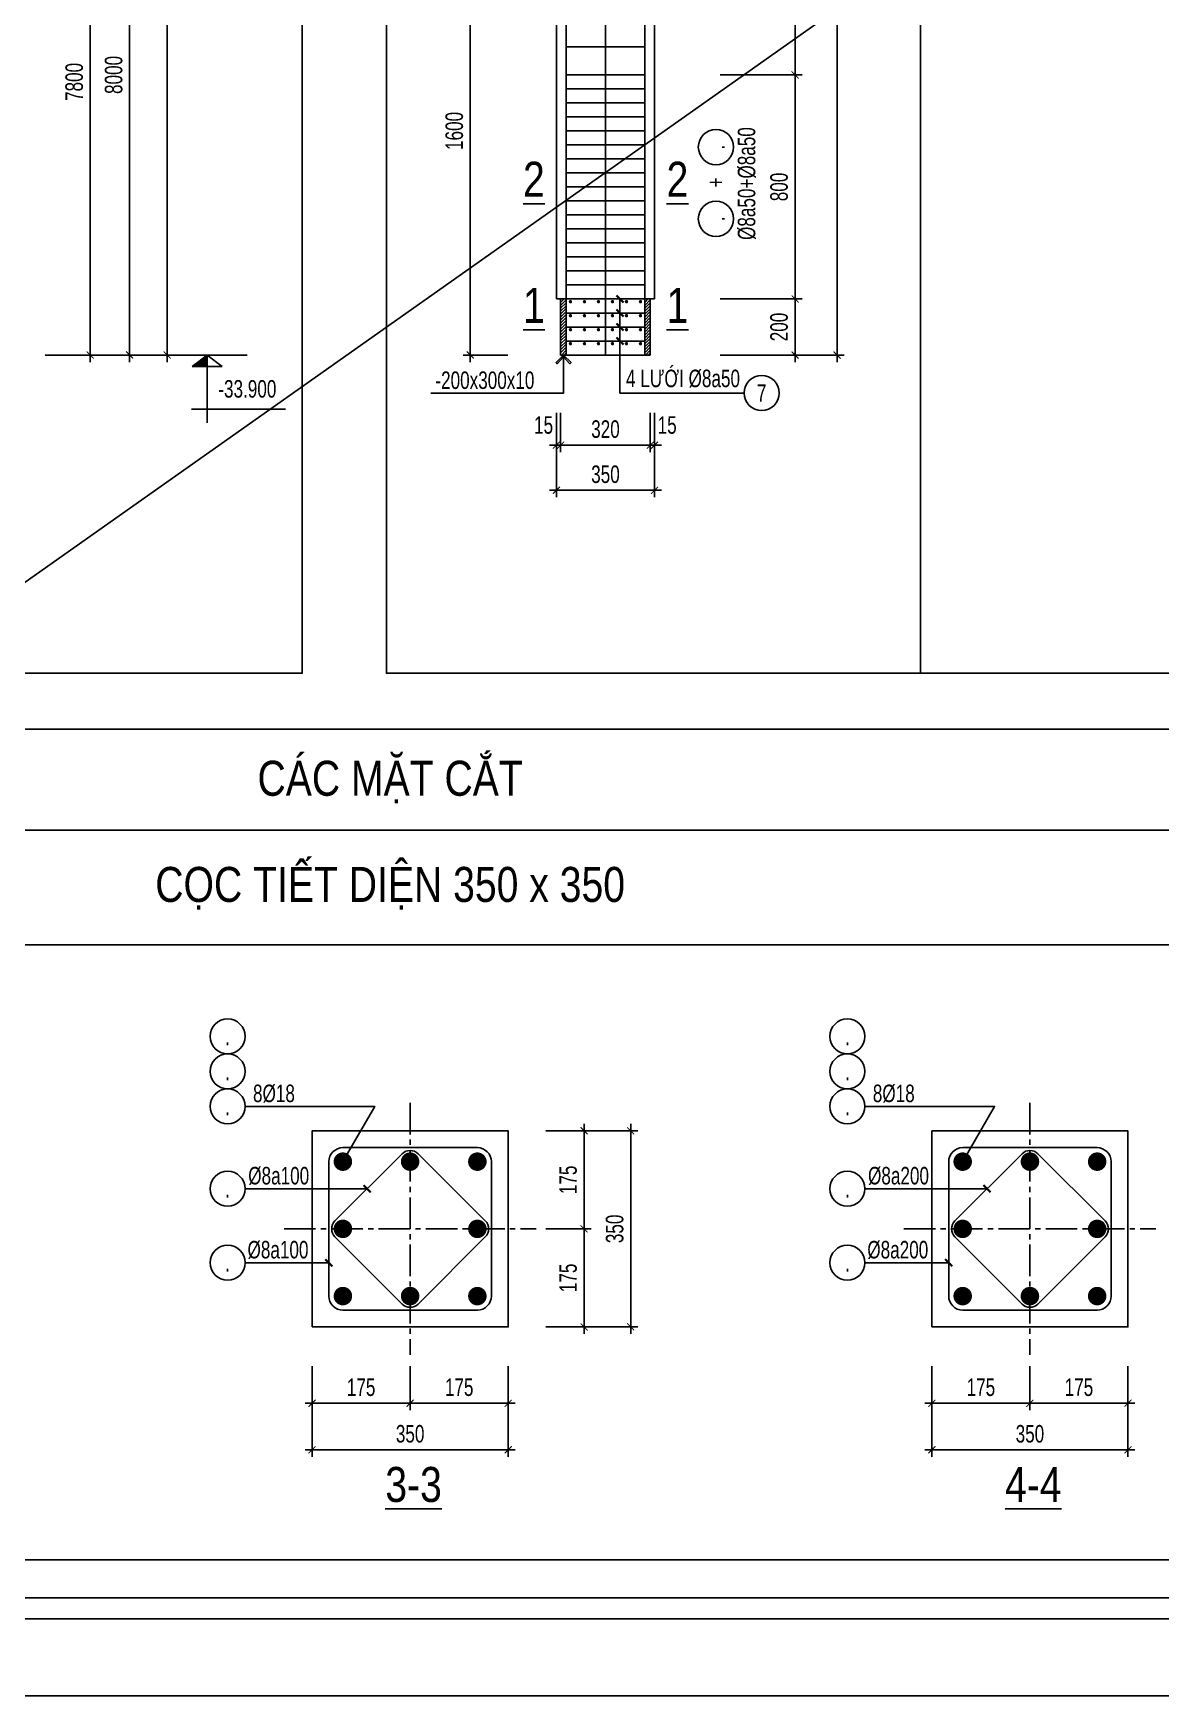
# Model space of a CAD drawing. Extents: x -24357 to 91799, y -17201 to -2351.
# Drawn here: x 53432 to 57457, y -17201 to -11265 of the extents above; entities that cross this region are included whole.
import ezdxf
from ezdxf.enums import TextEntityAlignment as Align

# ---------------------------------------------------------------- set-up
doc = ezdxf.new("R2010")
doc.units = 0
doc.header["$LTSCALE"] = 500
doc.header["$MEASUREMENT"] = 0
doc.header["$PDMODE"] = 3
doc.linetypes.add('CENTER2', pattern=[1.125, 0.75, -0.125, 0.125, -0.125])
doc.layers.get('0').update_dxf_attribs({"linetype": 'CONTINUOUS'})
doc.layers.get('DEFPOINTS').update_dxf_attribs({"linetype": 'CONTINUOUS'})
for name, color, linetype in [('CDC-KHUNGTEN', 7, 'CONTINUOUS'), ('CDC.01.AXIS', 160, 'CENTER2'), ('CDC.02.DIM', 1, 'CONTINUOUS'), ('CDC.03.BORDER', 3, 'CONTINUOUS'), ('CDC.05.STEEL', 4, 'CONTINUOUS'), ('CDC.06.TEXT', 2, 'CONTINUOUS'), ('CDC.10.HATCH', 251, 'CONTINUOUS'), ('CDC.11.NOTE', 8, 'CONTINUOUS')]:
    doc.layers.add(name, color=color, linetype=linetype)
doc.layers.add('KCS_Plotter', color=11, linetype='CONTINUOUS', plot=False)
doc.styles.add('ARIAL', font='arial.ttf', dxfattribs={"width": 0.7})
doc.dimstyles.new('DIM100-25', dxfattribs={"dimscale": 25, "dimtxt": 2.5, "dimasz": 1, "dimexe": 1, "dimexo": 0, "dimgap": 1, "dimtad": 1, "dimdec": 0, "dimlfac": 4, "dimzin": 0, "dimdsep": 46, "dimtxsty": 'ARIAL', "dimblk": 'ARCHTICK', "dimcen": 0, "dimdle": 1, "dimclrd": 1, "dimclre": 1, "dimclrt": 2, "dimadec": 0, "dimazin": 0, "dimtfac": 1, "dimtdec": 0, "dimtix": 1, "dimtmove": 2, "dimatfit": 3, "dimldrblk": 'ARCHTICK', "dimfxl": 1, "dimtolj": 1, "dimtzin": 0, "dimarcsym": 0})
doc.dimstyles.new('DIM25', dxfattribs={"dimscale": 25, "dimtxt": 2.5, "dimasz": 1, "dimexe": 1, "dimexo": 0, "dimgap": 1, "dimtad": 1, "dimdec": 0, "dimzin": 0, "dimdsep": 46, "dimtxsty": 'ARIAL', "dimblk": 'ARCHTICK', "dimcen": 0, "dimdle": 1, "dimclrd": 1, "dimclre": 1, "dimclrt": 2, "dimadec": 0, "dimazin": 0, "dimtfac": 1, "dimtdec": 0, "dimtix": 1, "dimtmove": 2, "dimatfit": 3, "dimldrblk": 'ARCHTICK', "dimfxl": 1, "dimtolj": 1, "dimtzin": 0, "dimarcsym": 0})
doc.dimstyles.new('DIM25X0.5', dxfattribs={"dimscale": 25, "dimtxt": 2.5, "dimasz": 1, "dimexe": 1, "dimexo": 0, "dimgap": 1, "dimtad": 1, "dimdec": 0, "dimlfac": 0.5, "dimzin": 0, "dimdsep": 46, "dimtxsty": 'ARIAL', "dimblk": 'ARCHTICK', "dimcen": 0, "dimdle": 1, "dimclrd": 1, "dimclre": 1, "dimclrt": 2, "dimadec": 0, "dimazin": 0, "dimtfac": 1, "dimtdec": 0, "dimtix": 1, "dimtmove": 2, "dimatfit": 3, "dimldrblk": 'ARCHTICK', "dimfxl": 1, "dimtolj": 1, "dimtzin": 0, "dimarcsym": 0})

# ---------------------------------------------------------------- blocks, each defined once
blk = doc.blocks.new('_ArchTick')
at = {"color": 0, "linetype": 'ByBlock', "const_width": 0.15}
blk.add_lwpolyline([(-0.5, -0.5), (0.5, 0.5)], dxfattribs=at)
blk = doc.blocks.new('*D202')
at = {"layer": 'CDC.02.DIM', "color": 1, "lineweight": -2, "transparency": 16777216}
for p, q in [((53474.7, -4864.2), (53935.4, -4864.2)), ((53910.4, -4839.2), (53910.4, -12439.2)), ((53474.7, -12414.2), (53935.4, -12414.2))]:
    blk.add_line(p, q, dxfattribs=at)
at = {"layer": 'DEFPOINTS', "color": 0, "transparency": 16777216}
for p in [(53474.7, -4864.2), (53474.7, -12414.2), (53910.4, -12414.2)]:
    blk.add_point(p, dxfattribs=at)
at = {"layer": 'CDC.02.DIM', "color": 1, "lineweight": -2, "transparency": 16777216, "xscale": 25, "yscale": 25, "zscale": 25}
for p, rotation in [((53910.4, -4864.2), 90), ((53910.4, -12414.2), 270)]:
    blk.add_blockref('_ArchTick', p, dxfattribs=dict(at, rotation=rotation))
at = {"layer": 'CDC.02.DIM', "color": 2, "transparency": 16777216, "insert": (53853.5, -8639.2), "char_height": 62.5, "attachment_point": 5, "rotation": 90, "style": 'ARIAL'}
blk.add_mtext('\\A1;30200', dxfattribs=at)
blk = doc.blocks.new('*D212')
at = {"layer": 'CDC.02.DIM', "color": 1, "lineweight": -2, "transparency": 16777216}
for p, q in [((53635.4, -10439.2), (53635.4, -12439.2)), ((53474.7, -10464.2), (53660.4, -10464.2)), ((53474.7, -12414.2), (53660.4, -12414.2))]:
    blk.add_line(p, q, dxfattribs=at)
at = {"layer": 'DEFPOINTS', "color": 0, "transparency": 16777216}
for p in [(53474.7, -10464.2), (53474.7, -12414.2), (53635.4, -12414.2)]:
    blk.add_point(p, dxfattribs=at)
at = {"layer": 'CDC.02.DIM', "color": 1, "lineweight": -2, "transparency": 16777216, "xscale": 25, "yscale": 25, "zscale": 25}
for p, rotation in [((53635.4, -10464.2), 90), ((53635.4, -12414.2), 270)]:
    blk.add_blockref('_ArchTick', p, dxfattribs=dict(at, rotation=rotation))
at = {"layer": 'CDC.02.DIM', "color": 2, "transparency": 16777216, "insert": (53578.5, -11439.2), "char_height": 62.5, "attachment_point": 5, "rotation": 90, "style": 'ARIAL'}
blk.add_mtext('\\A1;7800', dxfattribs=at)
blk = doc.blocks.new('*D214')
at = {"layer": 'CDC.02.DIM', "color": 1, "lineweight": -2, "transparency": 16777216}
for p, q in [((53474.7, -10414.2), (53801.2, -10414.2)), ((53776.2, -10389.2), (53776.2, -12439.2)), ((53474.7, -12414.2), (53801.2, -12414.2))]:
    blk.add_line(p, q, dxfattribs=at)
at = {"layer": 'DEFPOINTS', "color": 0, "transparency": 16777216}
for p in [(53474.7, -10414.2), (53474.7, -12414.2), (53776.2, -12414.2)]:
    blk.add_point(p, dxfattribs=at)
at = {"layer": 'CDC.02.DIM', "color": 1, "lineweight": -2, "transparency": 16777216, "xscale": 25, "yscale": 25, "zscale": 25}
for p, rotation in [((53776.2, -10414.2), 90), ((53776.2, -12414.2), 270)]:
    blk.add_blockref('_ArchTick', p, dxfattribs=dict(at, rotation=rotation))
at = {"layer": 'CDC.02.DIM', "color": 2, "transparency": 16777216, "insert": (53719.3, -11414.2), "char_height": 62.5, "attachment_point": 5, "rotation": 90, "style": 'ARIAL'}
blk.add_mtext('\\A1;8000', dxfattribs=at)
blk = doc.blocks.new('*D247')
at = {"layer": 'CDC.02.DIM', "color": 1, "lineweight": -2, "transparency": 16777216}
for p, q in [((56151.4, -12239.2), (56151.4, -11389.2)), ((55884.2, -11414.2), (56176.4, -11414.2)), ((55884.2, -12214.2), (56176.4, -12214.2))]:
    blk.add_line(p, q, dxfattribs=at)
at = {"layer": 'DEFPOINTS', "color": 0, "transparency": 16777216}
for p in [(55884.2, -11414.2), (56151.4, -11414.2), (55884.2, -12214.2)]:
    blk.add_point(p, dxfattribs=at)
at = {"layer": 'CDC.02.DIM', "color": 1, "lineweight": -2, "transparency": 16777216, "xscale": 25, "yscale": 25, "zscale": 25}
for p, rotation in [((56151.4, -11414.2), 90), ((56151.4, -12214.2), 270)]:
    blk.add_blockref('_ArchTick', p, dxfattribs=dict(at, rotation=rotation))
at = {"layer": 'CDC.02.DIM', "color": 2, "transparency": 16777216, "insert": (56094.5, -11814.2), "char_height": 62.5, "attachment_point": 5, "rotation": 90, "style": 'ARIAL'}
blk.add_mtext('\\A1;800', dxfattribs=at)
blk = doc.blocks.new('*D248')
at = {"layer": 'CDC.02.DIM', "color": 1, "lineweight": -2, "transparency": 16777216}
for p, q in [((55884.2, -10414.2), (56176.4, -10414.2)), ((56151.4, -11439.2), (56151.4, -10389.2)), ((55884.2, -11414.2), (56176.4, -11414.2))]:
    blk.add_line(p, q, dxfattribs=at)
at = {"layer": 'DEFPOINTS', "color": 0, "transparency": 16777216}
for p in [(55884.2, -10414.2), (56151.4, -10414.2), (55884.2, -11414.2)]:
    blk.add_point(p, dxfattribs=at)
at = {"layer": 'CDC.02.DIM', "color": 1, "lineweight": -2, "transparency": 16777216, "xscale": 25, "yscale": 25, "zscale": 25}
for p, rotation in [((56151.4, -10414.2), 90), ((56151.4, -11414.2), 270)]:
    blk.add_blockref('_ArchTick', p, dxfattribs=dict(at, rotation=rotation))
at = {"layer": 'CDC.02.DIM', "color": 2, "transparency": 16777216, "insert": (56094.5, -10914.2), "char_height": 62.5, "attachment_point": 5, "rotation": 90, "style": 'ARIAL'}
blk.add_mtext('\\A1;1000', dxfattribs=at)
blk = doc.blocks.new('*D249')
at = {"layer": 'CDC.02.DIM', "color": 1, "lineweight": -2, "transparency": 16777216}
for p, q in [((55884.2, -12214.2), (56176.4, -12214.2)), ((56151.4, -12189.2), (56151.4, -12439.2)), ((55884.2, -12414.2), (56176.4, -12414.2))]:
    blk.add_line(p, q, dxfattribs=at)
at = {"layer": 'DEFPOINTS', "color": 0, "transparency": 16777216}
for p in [(55884.2, -12214.2), (55884.2, -12414.2), (56151.4, -12414.2)]:
    blk.add_point(p, dxfattribs=at)
at = {"layer": 'CDC.02.DIM', "color": 1, "lineweight": -2, "transparency": 16777216, "xscale": 25, "yscale": 25, "zscale": 25}
for p, rotation in [((56151.4, -12214.2), 90), ((56151.4, -12414.2), 270)]:
    blk.add_blockref('_ArchTick', p, dxfattribs=dict(at, rotation=rotation))
at = {"layer": 'CDC.02.DIM', "color": 2, "transparency": 16777216, "insert": (56094.5, -12314.2), "char_height": 62.5, "attachment_point": 5, "rotation": 90, "style": 'ARIAL'}
blk.add_mtext('\\A1;200', dxfattribs=at)
blk = doc.blocks.new('*D251')
at = {"layer": 'CDC.02.DIM', "color": 1, "lineweight": -2, "transparency": 16777216}
for p, q in [((56301.3, -4389.2), (56301.3, -12439.2)), ((55884.2, -4414.2), (56326.3, -4414.2)), ((55884.2, -12414.2), (56326.3, -12414.2))]:
    blk.add_line(p, q, dxfattribs=at)
at = {"layer": 'DEFPOINTS', "color": 0, "transparency": 16777216}
for p in [(55884.2, -4414.2), (55884.2, -12414.2), (56301.3, -12414.2)]:
    blk.add_point(p, dxfattribs=at)
at = {"layer": 'CDC.02.DIM', "color": 1, "lineweight": -2, "transparency": 16777216, "xscale": 25, "yscale": 25, "zscale": 25}
for p, rotation in [((56301.3, -4414.2), 90), ((56301.3, -12414.2), 270)]:
    blk.add_blockref('_ArchTick', p, dxfattribs=dict(at, rotation=rotation))
at = {"layer": 'CDC.02.DIM', "color": 2, "transparency": 16777216, "insert": (56244.4, -8414.2), "char_height": 62.5, "attachment_point": 5, "rotation": 90, "style": 'ARIAL'}
blk.add_mtext('\\A1;8000', dxfattribs=at)
blk = doc.blocks.new('*D224')
at = {"layer": 'CDC.02.DIM', "color": 1, "lineweight": -2, "transparency": 16777216}
for p, q in [((55299.6, -12620.3), (55299.6, -12761.1)), ((55314.6, -12620.3), (55314.6, -12761.1)), ((55299.6, -12736.1), (55274.6, -12736.1)), ((55299.6, -12736.1), (55314.6, -12736.1)), ((55314.6, -12736.1), (55339.6, -12736.1))]:
    blk.add_line(p, q, dxfattribs=at)
at = {"layer": 'DEFPOINTS', "color": 0, "transparency": 16777216}
for p in [(55299.6, -12620.3), (55314.6, -12620.3), (55314.6, -12736.1)]:
    blk.add_point(p, dxfattribs=at)
at = {"layer": 'CDC.02.DIM', "color": 1, "lineweight": -2, "transparency": 16777216, "xscale": 25, "yscale": 25, "zscale": 25}
blk.add_blockref('_ArchTick', (55299.6, -12736.1), dxfattribs=at)
at = {"layer": 'CDC.02.DIM', "color": 1, "lineweight": -2, "transparency": 16777216, "xscale": 25, "yscale": 25, "zscale": 25, "rotation": 180}
blk.add_blockref('_ArchTick', (55314.6, -12736.1), dxfattribs=at)
at = {"layer": 'CDC.02.DIM', "color": 2, "transparency": 16777216, "insert": (55253.8, -12664.6), "char_height": 62.5, "attachment_point": 5, "style": 'ARIAL'}
blk.add_mtext('\\A1;15', dxfattribs=at)
blk = doc.blocks.new('*D225')
at = {"layer": 'CDC.02.DIM', "color": 1, "lineweight": -2, "transparency": 16777216}
for p, q in [((55314.6, -12620.3), (55314.6, -12761.1)), ((55634.6, -12620.3), (55634.6, -12761.1)), ((55289.6, -12736.1), (55659.6, -12736.1))]:
    blk.add_line(p, q, dxfattribs=at)
at = {"layer": 'DEFPOINTS', "color": 0, "transparency": 16777216}
for p in [(55314.6, -12620.3), (55634.6, -12620.3), (55634.6, -12736.1)]:
    blk.add_point(p, dxfattribs=at)
at = {"layer": 'CDC.02.DIM', "color": 1, "lineweight": -2, "transparency": 16777216, "xscale": 25, "yscale": 25, "zscale": 25, "rotation": 180}
blk.add_blockref('_ArchTick', (55314.6, -12736.1), dxfattribs=at)
at = {"layer": 'CDC.02.DIM', "color": 1, "lineweight": -2, "transparency": 16777216, "xscale": 25, "yscale": 25, "zscale": 25}
blk.add_blockref('_ArchTick', (55634.6, -12736.1), dxfattribs=at)
at = {"layer": 'CDC.02.DIM', "color": 2, "transparency": 16777216, "insert": (55474.6, -12679.2), "char_height": 62.5, "attachment_point": 5, "style": 'ARIAL'}
blk.add_mtext('\\A1;320', dxfattribs=at)
blk = doc.blocks.new('*D226')
at = {"layer": 'CDC.02.DIM', "color": 1, "lineweight": -2, "transparency": 16777216}
for p, q in [((55634.6, -12620.3), (55634.6, -12761.1)), ((55649.6, -12620.3), (55649.6, -12761.1)), ((55634.6, -12736.1), (55609.6, -12736.1)), ((55634.6, -12736.1), (55649.6, -12736.1)), ((55649.6, -12736.1), (55674.6, -12736.1))]:
    blk.add_line(p, q, dxfattribs=at)
at = {"layer": 'DEFPOINTS', "color": 0, "transparency": 16777216}
for p in [(55634.6, -12620.3), (55649.6, -12620.3), (55649.6, -12736.1)]:
    blk.add_point(p, dxfattribs=at)
at = {"layer": 'CDC.02.DIM', "color": 1, "lineweight": -2, "transparency": 16777216, "xscale": 25, "yscale": 25, "zscale": 25}
blk.add_blockref('_ArchTick', (55634.6, -12736.1), dxfattribs=at)
at = {"layer": 'CDC.02.DIM', "color": 1, "lineweight": -2, "transparency": 16777216, "xscale": 25, "yscale": 25, "zscale": 25, "rotation": 180}
blk.add_blockref('_ArchTick', (55649.6, -12736.1), dxfattribs=at)
at = {"layer": 'CDC.02.DIM', "color": 2, "transparency": 16777216, "insert": (55694.9, -12664.6), "char_height": 62.5, "attachment_point": 5, "style": 'ARIAL'}
blk.add_mtext('\\A1;15', dxfattribs=at)
blk = doc.blocks.new('*D227')
at = {"layer": 'CDC.02.DIM', "color": 1, "lineweight": -2, "transparency": 16777216}
for p, q in [((55299.6, -12620.3), (55299.6, -12922.3)), ((55649.6, -12620.3), (55649.6, -12922.3)), ((55274.6, -12897.3), (55674.6, -12897.3))]:
    blk.add_line(p, q, dxfattribs=at)
at = {"layer": 'DEFPOINTS', "color": 0, "transparency": 16777216}
for p in [(55299.6, -12620.3), (55649.6, -12620.3), (55649.6, -12897.3)]:
    blk.add_point(p, dxfattribs=at)
at = {"layer": 'CDC.02.DIM', "color": 1, "lineweight": -2, "transparency": 16777216, "xscale": 25, "yscale": 25, "zscale": 25, "rotation": 180}
blk.add_blockref('_ArchTick', (55299.6, -12897.3), dxfattribs=at)
at = {"layer": 'CDC.02.DIM', "color": 1, "lineweight": -2, "transparency": 16777216, "xscale": 25, "yscale": 25, "zscale": 25}
blk.add_blockref('_ArchTick', (55649.6, -12897.3), dxfattribs=at)
at = {"layer": 'CDC.02.DIM', "color": 2, "transparency": 16777216, "insert": (55474.6, -12840.3), "char_height": 62.5, "attachment_point": 5, "style": 'ARIAL'}
blk.add_mtext('\\A1;350', dxfattribs=at)
blk = doc.blocks.new('*D230')
at = {"layer": 'CDC.02.DIM', "color": 1, "lineweight": -2, "transparency": 16777216}
for p, q in [((54992.1, -10789.2), (54992.1, -12439.2)), ((55126.3, -10814.2), (54967.1, -10814.2)), ((55126.3, -12414.2), (54967.1, -12414.2))]:
    blk.add_line(p, q, dxfattribs=at)
at = {"layer": 'DEFPOINTS', "color": 0, "transparency": 16777216}
for p in [(55126.3, -10814.2), (54992.1, -12414.2), (55126.3, -12414.2)]:
    blk.add_point(p, dxfattribs=at)
at = {"layer": 'CDC.02.DIM', "color": 1, "lineweight": -2, "transparency": 16777216, "xscale": 25, "yscale": 25, "zscale": 25}
for p, rotation in [((54992.1, -10814.2), 90), ((54992.1, -12414.2), 270)]:
    blk.add_blockref('_ArchTick', p, dxfattribs=dict(at, rotation=rotation))
at = {"layer": 'CDC.02.DIM', "color": 2, "transparency": 16777216, "insert": (54935.2, -11614.2), "char_height": 62.5, "attachment_point": 5, "rotation": 90, "style": 'ARIAL'}
blk.add_mtext('\\A1;1600', dxfattribs=at)
blk = doc.blocks.new('KHUNG A1')
at = {"layer": 'CDC-KHUNGTEN'}
blk.add_lwpolyline([(10366.22, 712.17), (10366.22, 1278.17), (9655.22, 1278.17), (9655.22, 712.17)], close=True, dxfattribs=at)
at = {"layer": 'CDC.10.HATCH', "color": 8}
blk.add_lwpolyline([(9652.22, 709.17), (10447.22, 709.17), (10447.22, 1281.17), (9652.22, 1281.17)], close=True, dxfattribs=at)
at = {"layer": 'DEFPOINTS', "color": 1}
blk.add_lwpolyline([(9617.22, 698.17), (9617.22, 1292.17), (10458.22, 1292.17), (10458.22, 698.17), (9617.22, 698.17)], close=True, dxfattribs=at)
blk = doc.blocks.new('*D431')
at = {"layer": 'CDC.02.DIM', "color": 1, "lineweight": -2, "transparency": 16777216}
for p, q in [((54777.4, -16024.4), (54777.4, -16182.1)), ((55127.4, -16024.4), (55127.4, -16182.1)), ((55152.4, -16157.1), (54752.4, -16157.1))]:
    blk.add_line(p, q, dxfattribs=at)
at = {"layer": 'DEFPOINTS', "color": 0, "transparency": 16777216}
for p in [(54777.4, -16024.4), (55127.4, -16024.4), (54777.4, -16157.1)]:
    blk.add_point(p, dxfattribs=at)
at = {"layer": 'CDC.02.DIM', "color": 1, "lineweight": -2, "transparency": 16777216, "xscale": 25, "yscale": 25, "zscale": 25, "rotation": 180}
blk.add_blockref('_ArchTick', (54777.4, -16157.1), dxfattribs=at)
at = {"layer": 'CDC.02.DIM', "color": 1, "lineweight": -2, "transparency": 16777216, "xscale": 25, "yscale": 25, "zscale": 25}
blk.add_blockref('_ArchTick', (55127.4, -16157.1), dxfattribs=at)
at = {"layer": 'CDC.02.DIM', "color": 2, "transparency": 16777216, "insert": (54952.4, -16100.2), "char_height": 62.5, "attachment_point": 5, "style": 'ARIAL'}
blk.add_mtext('\\A1;175', dxfattribs=at)
blk = doc.blocks.new('*D432')
at = {"layer": 'CDC.02.DIM', "color": 1, "lineweight": -2, "transparency": 16777216}
for p, q in [((54427.4, -16024.4), (54427.4, -16182.1)), ((54777.4, -16024.4), (54777.4, -16182.1)), ((54802.4, -16157.1), (54402.4, -16157.1))]:
    blk.add_line(p, q, dxfattribs=at)
at = {"layer": 'DEFPOINTS', "color": 0, "transparency": 16777216}
for p in [(54427.4, -16024.4), (54777.4, -16024.4), (54427.4, -16157.1)]:
    blk.add_point(p, dxfattribs=at)
at = {"layer": 'CDC.02.DIM', "color": 1, "lineweight": -2, "transparency": 16777216, "xscale": 25, "yscale": 25, "zscale": 25, "rotation": 180}
blk.add_blockref('_ArchTick', (54427.4, -16157.1), dxfattribs=at)
at = {"layer": 'CDC.02.DIM', "color": 1, "lineweight": -2, "transparency": 16777216, "xscale": 25, "yscale": 25, "zscale": 25}
blk.add_blockref('_ArchTick', (54777.4, -16157.1), dxfattribs=at)
at = {"layer": 'CDC.02.DIM', "color": 2, "transparency": 16777216, "insert": (54602.4, -16100.2), "char_height": 62.5, "attachment_point": 5, "style": 'ARIAL'}
blk.add_mtext('\\A1;175', dxfattribs=at)
blk = doc.blocks.new('*D433')
at = {"layer": 'CDC.02.DIM', "color": 1, "lineweight": -2, "transparency": 16777216}
for p, q in [((54427.4, -16024.4), (54427.4, -16348.3)), ((55127.4, -16024.4), (55127.4, -16348.3)), ((55152.4, -16323.3), (54402.4, -16323.3))]:
    blk.add_line(p, q, dxfattribs=at)
at = {"layer": 'DEFPOINTS', "color": 0, "transparency": 16777216}
for p in [(54427.4, -16024.4), (55127.4, -16024.4), (54427.4, -16323.3)]:
    blk.add_point(p, dxfattribs=at)
at = {"layer": 'CDC.02.DIM', "color": 1, "lineweight": -2, "transparency": 16777216, "xscale": 25, "yscale": 25, "zscale": 25, "rotation": 180}
blk.add_blockref('_ArchTick', (54427.4, -16323.3), dxfattribs=at)
at = {"layer": 'CDC.02.DIM', "color": 1, "lineweight": -2, "transparency": 16777216, "xscale": 25, "yscale": 25, "zscale": 25}
blk.add_blockref('_ArchTick', (55127.4, -16323.3), dxfattribs=at)
at = {"layer": 'CDC.02.DIM', "color": 2, "transparency": 16777216, "insert": (54777.4, -16266.4), "char_height": 62.5, "attachment_point": 5, "style": 'ARIAL'}
blk.add_mtext('\\A1;350', dxfattribs=at)
blk = doc.blocks.new('*D434')
at = {"layer": 'CDC.02.DIM', "color": 1, "lineweight": -2, "transparency": 16777216}
for p, q in [((55261.2, -15184.4), (55423.4, -15184.4)), ((55398.4, -15159.4), (55398.4, -15559.4)), ((55261.2, -15534.4), (55423.4, -15534.4))]:
    blk.add_line(p, q, dxfattribs=at)
at = {"layer": 'DEFPOINTS', "color": 0, "transparency": 16777216}
for p in [(55261.2, -15184.4), (55261.2, -15534.4), (55398.4, -15534.4)]:
    blk.add_point(p, dxfattribs=at)
at = {"layer": 'CDC.02.DIM', "color": 1, "lineweight": -2, "transparency": 16777216, "xscale": 25, "yscale": 25, "zscale": 25}
for p, rotation in [((55398.4, -15184.4), 90), ((55398.4, -15534.4), 270)]:
    blk.add_blockref('_ArchTick', p, dxfattribs=dict(at, rotation=rotation))
at = {"layer": 'CDC.02.DIM', "color": 2, "transparency": 16777216, "insert": (55341.5, -15359.4), "char_height": 62.5, "attachment_point": 5, "rotation": 90, "style": 'ARIAL'}
blk.add_mtext('\\A1;175', dxfattribs=at)
blk = doc.blocks.new('*D435')
at = {"layer": 'CDC.02.DIM', "color": 1, "lineweight": -2, "transparency": 16777216}
for p, q in [((55261.2, -15534.4), (55423.4, -15534.4)), ((55398.4, -15509.4), (55398.4, -15909.4)), ((55261.2, -15884.4), (55423.4, -15884.4))]:
    blk.add_line(p, q, dxfattribs=at)
at = {"layer": 'DEFPOINTS', "color": 0, "transparency": 16777216}
for p in [(55261.2, -15534.4), (55261.2, -15884.4), (55398.4, -15884.4)]:
    blk.add_point(p, dxfattribs=at)
at = {"layer": 'CDC.02.DIM', "color": 1, "lineweight": -2, "transparency": 16777216, "xscale": 25, "yscale": 25, "zscale": 25}
for p, rotation in [((55398.4, -15534.4), 90), ((55398.4, -15884.4), 270)]:
    blk.add_blockref('_ArchTick', p, dxfattribs=dict(at, rotation=rotation))
at = {"layer": 'CDC.02.DIM', "color": 2, "transparency": 16777216, "insert": (55341.5, -15709.4), "char_height": 62.5, "attachment_point": 5, "rotation": 90, "style": 'ARIAL'}
blk.add_mtext('\\A1;175', dxfattribs=at)
blk = doc.blocks.new('*D436')
at = {"layer": 'CDC.02.DIM', "color": 1, "lineweight": -2, "transparency": 16777216}
for p, q in [((55261.2, -15184.4), (55589.6, -15184.4)), ((55564.6, -15159.4), (55564.6, -15909.4)), ((55261.2, -15884.4), (55589.6, -15884.4))]:
    blk.add_line(p, q, dxfattribs=at)
at = {"layer": 'DEFPOINTS', "color": 0, "transparency": 16777216}
for p in [(55261.2, -15184.4), (55261.2, -15884.4), (55564.6, -15884.4)]:
    blk.add_point(p, dxfattribs=at)
at = {"layer": 'CDC.02.DIM', "color": 1, "lineweight": -2, "transparency": 16777216, "xscale": 25, "yscale": 25, "zscale": 25}
for p, rotation in [((55564.6, -15184.4), 90), ((55564.6, -15884.4), 270)]:
    blk.add_blockref('_ArchTick', p, dxfattribs=dict(at, rotation=rotation))
at = {"layer": 'CDC.02.DIM', "color": 2, "transparency": 16777216, "insert": (55507.7, -15534.4), "char_height": 62.5, "attachment_point": 5, "rotation": 90, "style": 'ARIAL'}
blk.add_mtext('\\A1;350', dxfattribs=at)
blk = doc.blocks.new('*D437')
at = {"layer": 'CDC.02.DIM', "color": 1, "lineweight": -2, "transparency": 16777216}
for p, q in [((56989.7, -16024.4), (56989.7, -16182.1)), ((57339.7, -16024.4), (57339.7, -16182.1)), ((57364.7, -16157.1), (56964.7, -16157.1))]:
    blk.add_line(p, q, dxfattribs=at)
at = {"layer": 'DEFPOINTS', "color": 0, "transparency": 16777216}
for p in [(56989.7, -16024.4), (57339.7, -16024.4), (56989.7, -16157.1)]:
    blk.add_point(p, dxfattribs=at)
at = {"layer": 'CDC.02.DIM', "color": 1, "lineweight": -2, "transparency": 16777216, "xscale": 25, "yscale": 25, "zscale": 25, "rotation": 180}
blk.add_blockref('_ArchTick', (56989.7, -16157.1), dxfattribs=at)
at = {"layer": 'CDC.02.DIM', "color": 1, "lineweight": -2, "transparency": 16777216, "xscale": 25, "yscale": 25, "zscale": 25}
blk.add_blockref('_ArchTick', (57339.7, -16157.1), dxfattribs=at)
at = {"layer": 'CDC.02.DIM', "color": 2, "transparency": 16777216, "insert": (57164.7, -16100.2), "char_height": 62.5, "attachment_point": 5, "style": 'ARIAL'}
blk.add_mtext('\\A1;175', dxfattribs=at)
blk = doc.blocks.new('*D438')
at = {"layer": 'CDC.02.DIM', "color": 1, "lineweight": -2, "transparency": 16777216}
for p, q in [((56639.7, -16024.4), (56639.7, -16182.1)), ((56989.7, -16024.4), (56989.7, -16182.1)), ((57014.7, -16157.1), (56614.7, -16157.1))]:
    blk.add_line(p, q, dxfattribs=at)
at = {"layer": 'DEFPOINTS', "color": 0, "transparency": 16777216}
for p in [(56639.7, -16024.4), (56989.7, -16024.4), (56639.7, -16157.1)]:
    blk.add_point(p, dxfattribs=at)
at = {"layer": 'CDC.02.DIM', "color": 1, "lineweight": -2, "transparency": 16777216, "xscale": 25, "yscale": 25, "zscale": 25, "rotation": 180}
blk.add_blockref('_ArchTick', (56639.7, -16157.1), dxfattribs=at)
at = {"layer": 'CDC.02.DIM', "color": 1, "lineweight": -2, "transparency": 16777216, "xscale": 25, "yscale": 25, "zscale": 25}
blk.add_blockref('_ArchTick', (56989.7, -16157.1), dxfattribs=at)
at = {"layer": 'CDC.02.DIM', "color": 2, "transparency": 16777216, "insert": (56814.7, -16100.2), "char_height": 62.5, "attachment_point": 5, "style": 'ARIAL'}
blk.add_mtext('\\A1;175', dxfattribs=at)
blk = doc.blocks.new('*D439')
at = {"layer": 'CDC.02.DIM', "color": 1, "lineweight": -2, "transparency": 16777216}
for p, q in [((56639.7, -16024.4), (56639.7, -16348.3)), ((57339.7, -16024.4), (57339.7, -16348.3)), ((57364.7, -16323.3), (56614.7, -16323.3))]:
    blk.add_line(p, q, dxfattribs=at)
at = {"layer": 'DEFPOINTS', "color": 0, "transparency": 16777216}
for p in [(56639.7, -16024.4), (57339.7, -16024.4), (56639.7, -16323.3)]:
    blk.add_point(p, dxfattribs=at)
at = {"layer": 'CDC.02.DIM', "color": 1, "lineweight": -2, "transparency": 16777216, "xscale": 25, "yscale": 25, "zscale": 25, "rotation": 180}
blk.add_blockref('_ArchTick', (56639.7, -16323.3), dxfattribs=at)
at = {"layer": 'CDC.02.DIM', "color": 1, "lineweight": -2, "transparency": 16777216, "xscale": 25, "yscale": 25, "zscale": 25}
blk.add_blockref('_ArchTick', (57339.7, -16323.3), dxfattribs=at)
at = {"layer": 'CDC.02.DIM', "color": 2, "transparency": 16777216, "insert": (56989.7, -16266.4), "char_height": 62.5, "attachment_point": 5, "style": 'ARIAL'}
blk.add_mtext('\\A1;350', dxfattribs=at)

msp = doc.modelspace()

# ---------------------------------------------------------------- hatches: boundary and pattern name
at = {"layer": 'CDC.10.HATCH'}
h = msp.add_hatch(dxfattribs=at)
h.set_pattern_fill('ANSI31', color=256, scale=60, style=0)
h.set_pattern_definition([(45, (-61221.826, -161240.184), (-5.30330086, 5.30330086), [])])
h.paths.add_polyline_path([(55334.63, -12214.24), (55314.63, -12214.24), (55314.63, -12414.24), (55334.63, -12414.24)])
h = msp.add_hatch(dxfattribs=at)
h.set_pattern_fill('ANSI31', color=256, scale=60, style=0)
h.set_pattern_definition([(45, (-61271.826, -161240.184), (-5.30330086, 5.30330086), [])])
h.paths.add_polyline_path([(55634.63, -12214.24), (55614.63, -12214.24), (55614.63, -12414.24), (55634.63, -12414.24)])

# ---------------------------------------------------------------- linework, layer by layer
at = {"layer": 'CDC.01.AXIS', "ltscale": 0.3}
for p, q in [((54777.38, -15084.42), (54777.38, -15984.42)), ((56989.71, -15084.42), (56989.71, -15984.42)), ((54327.38, -15534.42), (55227.38, -15534.42)), ((56539.71, -15534.42), (57439.71, -15534.42))]:
    msp.add_line(p, q, dxfattribs=at)
at = {"layer": 'CDC.03.BORDER'}
for p, q in [((56598.68, -3598.9), (56598.68, -13550.39)), ((55299.63, -4614.24), (55299.63, -12214.24)), ((55649.63, -4614.24), (55649.63, -12214.24)), ((55299.63, -12214.24), (55334.63, -12214.24)), ((55314.63, -12414.24), (55314.63, -12214.24)), ((55334.63, -12414.24), (55334.63, -12214.24)), ((55614.63, -12214.24), (55649.63, -12214.24)), ((55614.63, -12414.24), (55614.63, -12214.24)), ((55634.63, -12414.24), (55634.63, -12214.24)), ((55314.63, -12414.24), (55634.63, -12414.24)), ((49253.64, -14110.39), (60411.14, -14110.39)), ((49253.64, -14520.39), (60411.14, -14520.39))]:
    msp.add_line(p, q, dxfattribs=at)
for points in [[(50651.16, -3138.9), (54392.45, -3138.9), (54392.45, -13550.39), (50651.16, -13550.39)], [(54692.45, -3138.9), (60411.14, -3138.9), (60411.14, -13550.39), (54692.45, -13550.39)], [(54427.38, -15884.42), (55127.38, -15884.42), (55127.38, -15184.42), (54427.38, -15184.42)], [(56639.71, -15884.42), (57339.71, -15884.42), (57339.71, -15184.42), (56639.71, -15184.42)]]:
    msp.add_lwpolyline(points, close=True, dxfattribs=at)
msp.add_lwpolyline([(60411.14, -16715.75), (49253.64, -16715.75), (49253.64, -13750.39), (60411.14, -13750.39)], dxfattribs=at)
at = {"layer": 'CDC.05.STEEL'}
for p, q in [((55474.63, -4414.24), (55474.63, -12414.24)), ((55334.63, -4614.24), (55334.63, -12214.24)), ((55614.63, -4614.24), (55614.63, -12214.24)), ((55334.63, -11314.24), (55614.63, -11314.24)), ((55334.63, -11414.24), (55614.63, -11414.24)), ((55334.63, -11464.24), (55614.63, -11464.24)), ((55334.63, -11514.24), (55614.63, -11514.24)), ((55334.63, -11564.24), (55614.63, -11564.24)), ((55334.63, -11614.24), (55614.63, -11614.24)), ((55334.63, -11664.24), (55614.63, -11664.24)), ((55334.63, -11714.24), (55614.63, -11714.24)), ((55334.63, -11764.24), (55614.63, -11764.24)), ((55334.63, -11814.24), (55614.63, -11814.24)), ((55334.63, -11864.24), (55614.63, -11864.24)), ((55334.63, -11914.24), (55614.63, -11914.24)), ((55334.63, -11964.24), (55614.63, -11964.24)), ((55334.63, -12014.24), (55614.63, -12014.24)), ((55334.63, -12064.24), (55614.63, -12064.24)), ((55334.63, -12114.24), (55614.63, -12114.24)), ((55334.63, -12164.24), (55614.63, -12164.24)), ((55329.63, -12214.24), (55619.63, -12214.24)), ((55334.63, -12264.24), (55614.63, -12264.24)), ((55334.63, -12314.24), (55614.63, -12314.24)), ((55334.63, -12364.24), (55614.63, -12364.24))]:
    msp.add_line(p, q, dxfattribs=at)
for points, const_width in [([(55349.63, -12226.85, -1), (55349.63, -12220.85, -1)], 6), ([(55399.63, -12226.85, -1), (55399.63, -12220.85, -1)], 6), ([(55449.63, -12226.85, -1), (55449.63, -12220.85, -1)], 6), ([(55499.63, -12226.85, -1), (55499.63, -12220.85, -1)], 6), ([(55549.63, -12226.85, -1), (55549.63, -12220.85, -1)], 6), ([(55599.63, -12226.85, -1), (55599.63, -12220.85, -1)], 6), ([(55349.63, -12276.85, -1), (55349.63, -12270.85, -1)], 6), ([(55399.63, -12276.85, -1), (55399.63, -12270.85, -1)], 6), ([(55449.63, -12276.85, -1), (55449.63, -12270.85, -1)], 6), ([(55499.63, -12276.85, -1), (55499.63, -12270.85, -1)], 6), ([(55549.63, -12276.85, -1), (55549.63, -12270.85, -1)], 6), ([(55599.63, -12276.85, -1), (55599.63, -12270.85, -1)], 6), ([(55349.63, -12326.85, -1), (55349.63, -12320.85, -1)], 6), ([(55399.63, -12326.85, -1), (55399.63, -12320.85, -1)], 6), ([(55449.63, -12326.85, -1), (55449.63, -12320.85, -1)], 6), ([(55499.63, -12326.85, -1), (55499.63, -12320.85, -1)], 6), ([(55549.63, -12326.85, -1), (55549.63, -12320.85, -1)], 6), ([(55599.63, -12326.85, -1), (55599.63, -12320.85, -1)], 6), ([(55349.63, -12376.85, -1), (55349.63, -12370.85, -1)], 6), ([(55399.63, -12376.85, -1), (55399.63, -12370.85, -1)], 6), ([(55449.63, -12376.85, -1), (55449.63, -12370.85, -1)], 6), ([(55499.63, -12376.85, -1), (55499.63, -12370.85, -1)], 6), ([(55549.63, -12376.85, -1), (55549.63, -12370.85, -1)], 6), ([(55599.63, -12376.85, -1), (55599.63, -12370.85, -1)], 6), ([(54549.08, -15282.73, 1), (54525.69, -15306.11, 1)], 33.08), ([(54789.08, -15282.73, 1), (54765.69, -15306.11, 1)], 33.08), ([(55005.69, -15282.73, -1), (55029.08, -15306.11, -1)], 33.08), ([(56761.41, -15282.73, 1), (56738.02, -15306.11, 1)], 33.08), ([(57001.41, -15282.73, 1), (56978.02, -15306.11, 1)], 33.08), ([(57218.02, -15282.73, -1), (57241.41, -15306.11, -1)], 33.08), ([(54549.08, -15546.11, -1), (54525.69, -15522.73, -1)], 33.08), ([(55005.69, -15546.11, 1), (55029.08, -15522.73, 1)], 33.07), ([(56761.41, -15546.11, -1), (56738.02, -15522.73, -1)], 33.08), ([(57218.02, -15546.11, 1), (57241.41, -15522.73, 1)], 33.07), ([(54549.08, -15786.11, -1), (54525.69, -15762.73, -1)], 33.08), ([(54789.08, -15786.11, -1), (54765.69, -15762.73, -1)], 33.08), ([(55005.69, -15786.11, 1), (55029.08, -15762.73, 1)], 33.08), ([(56761.41, -15786.11, -1), (56738.02, -15762.73, -1)], 33.08), ([(57001.41, -15786.11, -1), (56978.02, -15762.73, -1)], 33.08), ([(57218.02, -15786.11, 1), (57241.41, -15762.73, 1)], 33.08)]:
    msp.add_lwpolyline(points, format="xyb", close=True, dxfattribs=dict(at, const_width=const_width))
for points in [[(54537.38, -15824.42), (55017.38, -15824.42, 0.4142136), (55067.38, -15774.42), (55067.38, -15294.42, 0.4142136), (55017.38, -15244.42), (54537.38, -15244.42, 0.4142136), (54487.38, -15294.42), (54487.38, -15774.42, 0.4142136)], [(54509.1, -15506.13), (54749.1, -15266.13, -0.4142136), (54805.67, -15266.13), (55045.67, -15506.13, -0.4142136), (55045.67, -15562.7), (54805.67, -15802.7, -0.4142136), (54749.1, -15802.7), (54509.1, -15562.7, -0.4142136)], [(56749.71, -15824.42), (57229.71, -15824.42, 0.4142136), (57279.71, -15774.42), (57279.71, -15294.42, 0.4142136), (57229.71, -15244.42), (56749.71, -15244.42, 0.4142136), (56699.71, -15294.42), (56699.71, -15774.42, 0.4142136)], [(56721.43, -15506.13), (56961.43, -15266.13, -0.4142136), (57018, -15266.13), (57258, -15506.13, -0.4142136), (57258, -15562.7), (57018, -15802.7, -0.4142136), (56961.43, -15802.7), (56721.43, -15562.7, -0.4142136)]]:
    msp.add_lwpolyline(points, format="xyb", close=True, dxfattribs=at)
at = {"layer": 'CDC.11.NOTE'}
for p, q in [((53910.4, -12414.24), (54195.66, -12414.24)), ((54053.03, -12414.24), (53999.03, -12455.63)), ((53999.03, -12455.63), (54107.03, -12455.63)), ((54053.03, -12414.24), (54053.03, -12656.77)), ((54053.03, -12414.24), (54107.03, -12455.63)), ((53996.73, -12607.95), (54332.41, -12607.95)), ((54624.1, -15391.13), (54188.32, -15391.13)), ((56836.43, -15391.13), (56400.65, -15391.13)), ((54487.38, -15655.35), (54188.49, -15655.35)), ((56699.71, -15655.35), (56400.82, -15655.35))]:
    msp.add_line(p, q, dxfattribs=at)
at = {"layer": 'CDC.11.NOTE', "const_width": 7.5}
for points in [[(55539.14, -12227.12), (55513.39, -12201.37)], [(55539.14, -12277.12), (55513.39, -12251.37)], [(55539.14, -12327.12), (55513.39, -12301.37)], [(55539.14, -12377.12), (55513.39, -12351.37)], [(54636.97, -15404.01), (54611.23, -15378.26)], [(56849.3, -15404.01), (56823.56, -15378.26)], [(54500.25, -15668.22), (54474.51, -15642.48)], [(56712.59, -15668.22), (56686.84, -15642.48)]]:
    msp.add_lwpolyline(points, dxfattribs=at)
at = {"layer": 'CDC.11.NOTE'}
for points in [[(55526.27, -12214.24), (55526.27, -12549.99), (55969.58, -12549.99)], [(55325.07, -12414.24), (55351.8, -12440.97), (55347.34, -12445.43), (55325.07, -12420.54), (55302.8, -12445.43), (55298.34, -12440.97), (55325.07, -12414.24), (55325.07, -12414.24), (55325.07, -12549.99), (54850.9, -12549.99)], [(54537.38, -15294.42), (54651.22, -15097.24), (54188.32, -15097.24)], [(56749.71, -15294.42), (56863.56, -15097.24), (56400.65, -15097.24)]]:
    msp.add_lwpolyline(points, dxfattribs=at)
for centre, radius in [((55869.1, -11671.88), 63), ((55869.1, -11928.09), 63), ((56032.08, -12549.99), 62.5), ((54125.82, -14847.24), 62.5), ((56338.15, -14847.24), 62.5), ((54125.82, -14972.24), 62.5), ((56338.15, -14972.24), 62.5), ((54125.82, -15097.24), 62.5), ((56338.15, -15097.24), 62.5), ((54125.82, -15391.13), 62.5), ((56338.15, -15391.13), 62.5), ((54125.99, -15655.35), 62.5), ((56338.32, -15655.35), 62.5)]:
    msp.add_circle(centre, radius, dxfattribs=at)
msp.add_solid([(53999.03, -12455.63), (54053.03, -12414.24), (54053.03, -12455.63), (54053.03, -12414.24)], dxfattribs=at)
at = {"layer": 'KCS_Plotter'}
msp.add_line((47773.64, -17201.4), (68798.64, -2351.4), dxfattribs=at)

# ---------------------------------------------------------------- block references
at = {"xscale": 25, "yscale": 25, "zscale": 25}
msp.add_blockref('KHUNG A1', (-192656.95, -34655.74), dxfattribs=at)

# ---------------------------------------------------------------- texts
at = {"layer": 'CDC.06.TEXT', "style": 'ARIAL', "width": 0.7}
for s, p in [('%%C8a50+%%C8a50', (56009.37, -12003.4)), ('+', (55899.09, -11815.54))]:
    msp.add_text(s, height=62.5, rotation=90, dxfattribs=at).set_placement(p)
for p in [(55869.1, -11671.88), (55869.1, -11928.09)]:
    msp.add_text('.', height=62.5, rotation=90, dxfattribs=at).set_placement(p, align=Align.MIDDLE_CENTER)
at = {"layer": 'CDC.06.TEXT', "style": 'ARIAL', "width": 0.8}
for s, p in [('%%U2', (55219.14, -11848.98)), ('%%U2', (55731.58, -11848.98)), ('%%U1', (55219.14, -12299.37)), ('%%U1', (55731.58, -12299.37)), ('CÁC MẶT CẮT', (54706.04, -13987.97)), ('CỌC TIẾT DIỆN 350 x 350', (54706.04, -14367.04))]:
    msp.add_text(s, height=125, dxfattribs=at).set_placement(p, align=Align.CENTER)
at = {"layer": 'CDC.06.TEXT', "style": 'ARIAL'}
for s, height, width, p in [('4 LƯỚI %%C8a50', 62.5, 0.7, (55751.36, -12490.82)), ('-33.900', 62.5, 0.7, (54196.31, -12535.04)), ('8%%C18', 62.5, 0.7, (54291.34, -15050.47)), ('8%%C18', 62.5, 0.7, (56503.67, -15050.47)), ('%%C8a100', 62.5, 0.7, (54308.33, -15344.36)), ('%%C8a200', 62.5, 0.7, (56520.66, -15344.36)), ('%%C8a100', 62.5, 0.7, (54305.74, -15608.57)), ('%%C8a200', 62.5, 0.7, (56518.07, -15608.57)), ('%%U3-3', 125, 0.8, (54789.6, -16446.94)), ('%%U4-4', 125, 0.8, (57001.93, -16446.94))]:
    msp.add_text(s, height=height, dxfattribs=dict(at, width=width)).set_placement(p, align=Align.MIDDLE)
at = {"layer": 'CDC.06.TEXT', "style": 'ARIAL', "width": 0.7}
msp.add_text('-200x300x10', height=62.5, dxfattribs=at).set_placement((54867.52, -12535.41))
for s, p in [('7', (56032.08, -12549.99)), ('.', (54125.82, -14847.24)), ('.', (56338.15, -14847.24)), ('.', (54125.82, -14972.24)), ('.', (56338.15, -14972.24)), ('.', (54125.82, -15097.24)), ('.', (56338.15, -15097.24)), ('.', (54125.82, -15391.13)), ('.', (56338.15, -15391.13)), ('.', (54125.99, -15655.35)), ('.', (56338.32, -15655.35))]:
    msp.add_text(s, height=62.5, dxfattribs=at).set_placement(p, align=Align.MIDDLE_CENTER)

# ---------------------------------------------------------------- dimensions: what is measured, and where the dimension line sits
at = {"layer": 'CDC.02.DIM'}
for base, p1, p2, angle, dimstyle, picture, middle in [((56301.35, -12414.24), (55884.17, -4414.24), (55884.17, -12414.24), 90, 'DIM25', '*D251', (56244.44, -8414.24)), ((53910.4, -12414.24), (53474.71, -4864.24), (53474.71, -12414.24), 90, 'DIM100-25', '*D202', (53853.47, -8639.24)), ((53776.18, -12414.24), (53474.71, -10414.24), (53474.71, -12414.24), 90, 'DIM100-25', '*D214', (53719.27, -11414.24)), ((53635.4, -12414.24), (53474.71, -10464.24), (53474.71, -12414.24), 90, 'DIM100-25', '*D212', (53578.49, -11439.24)), ((56151.43, -10414.24), (55884.17, -11414.24), (55884.17, -10414.24), 270, 'DIM25', '*D248', (56094.52, -10914.24)), ((54992.09, -12414.24), (55126.31, -10814.24), (55126.31, -12414.24), 90, 'DIM25', '*D230', (54935.18, -11614.24)), ((56151.43, -11414.24), (55884.17, -12214.24), (55884.17, -11414.24), 270, 'DIM25', '*D247', (56094.52, -11814.24)), ((56151.43, -12414.24), (55884.17, -12214.24), (55884.17, -12414.24), 270, 'DIM25', '*D249', (56094.52, -12314.24)), ((55398.37, -15534.42), (55261.22, -15184.42), (55261.22, -15534.42), 90, 'DIM25X0.5', '*D434', (55341.46, -15359.42)), ((55564.65, -15884.42), (55261.22, -15184.42), (55261.22, -15884.42), 90, 'DIM25X0.5', '*D436', (55507.71, -15534.42)), ((55398.37, -15884.42), (55261.22, -15534.42), (55261.22, -15884.42), 90, 'DIM25X0.5', '*D435', (55341.46, -15709.42))]:
    dim = msp.add_linear_dim(base=base, p1=p1, p2=p2, angle=angle, dimstyle=dimstyle, dxfattribs=at)
    dim.commit()
    dim.dimension.update_dxf_attribs({"geometry": picture, "text_midpoint": middle})
for base, p1, p2, picture, middle in [((55314.63, -12736.13), (55299.63, -12620.32), (55314.63, -12620.32), '*D224', (55253.81, -12664.63)), ((55649.63, -12736.13), (55634.63, -12620.32), (55649.63, -12620.32), '*D226', (55694.89, -12664.63))]:
    dim = msp.add_linear_dim(base=base, p1=p1, p2=p2, dimstyle='DIM25', dxfattribs=at)
    dim.commit()
    dim.dimension.update_dxf_attribs({"geometry": picture, "text_midpoint": middle, "dimtype": 160})
for base, p1, p2, dimstyle, picture, middle in [((55649.63, -12897.26), (55299.63, -12620.32), (55649.63, -12620.32), 'DIM25', '*D227', (55474.63, -12840.33)), ((55634.63, -12736.13), (55314.63, -12620.32), (55634.63, -12620.32), 'DIM25', '*D225', (55474.63, -12679.2)), ((54427.38, -16157.07), (54777.38, -16024.42), (54427.38, -16024.42), 'DIM25X0.5', '*D432', (54602.38, -16100.16)), ((54427.38, -16323.34), (55127.38, -16024.42), (54427.38, -16024.42), 'DIM25X0.5', '*D433', (54777.38, -16266.41)), ((54777.38, -16157.07), (55127.38, -16024.42), (54777.38, -16024.42), 'DIM25X0.5', '*D431', (54952.38, -16100.16)), ((56639.71, -16157.07), (56989.71, -16024.42), (56639.71, -16024.42), 'DIM25X0.5', '*D438', (56814.71, -16100.16)), ((56639.71, -16323.34), (57339.71, -16024.42), (56639.71, -16024.42), 'DIM25X0.5', '*D439', (56989.71, -16266.41)), ((56989.71, -16157.07), (57339.71, -16024.42), (56989.71, -16024.42), 'DIM25X0.5', '*D437', (57164.71, -16100.16))]:
    dim = msp.add_linear_dim(base=base, p1=p1, p2=p2, dimstyle=dimstyle, dxfattribs=at)
    dim.commit()
    dim.dimension.update_dxf_attribs({"geometry": picture, "text_midpoint": middle})

doc.saveas('drawing.dxf')
